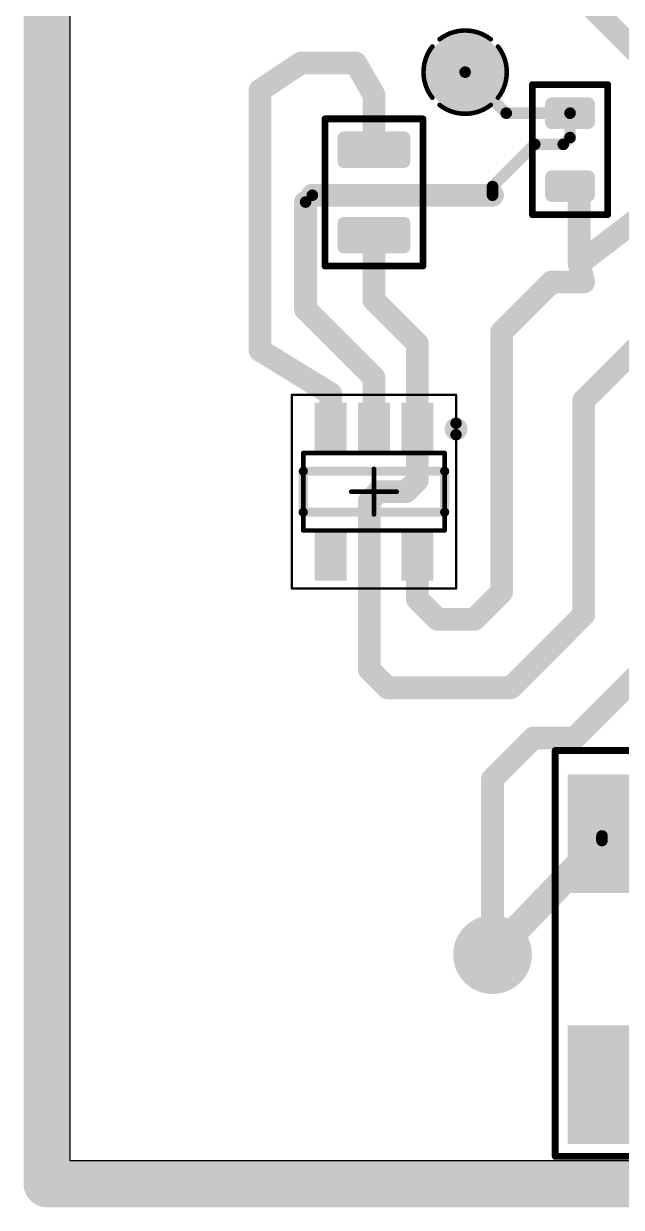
# Model space of a CAD drawing. Extents: x 87 to 200, y 48 to 111.
# Drawn here: x 87.19 to 100.3, y 47.89 to 73.85 of the extents above; entities that cross this region are included whole.
import ezdxf

# ---------------------------------------------------------------- set-up
doc = ezdxf.new("R2010")
doc.units = 0
doc.layers.get('0').update_dxf_attribs({"linetype": 'CONTINUOUS'})
for name, color, linetype in [('BOTTOMLAYER', 5, 'CONTINUOUS'), ('BOTTOMSOLDER', 6, 'CONTINUOUS'), ('INTERNALPLANE1', 76, 'CONTINUOUS'), ('INTERNALPLANE2', 16, 'CONTINUOUS'), ('MECHANICAL13', 56, 'CONTINUOUS'), ('MECHANICAL15', 56, 'CONTINUOUS'), ('MULTILAYER', 9, 'CONTINUOUS'), ('PADHOLELAYER', 156, 'CONTINUOUS'), ('TOPLAYER', 1, 'CONTINUOUS'), ('TOPOVERLAY', 2, 'CONTINUOUS'), ('TOPPASTE', 8, 'CONTINUOUS'), ('TOPSOLDER', 216, 'CONTINUOUS'), ('VIAHOLELAYER', 16, 'CONTINUOUS')]:
    doc.layers.add(name, color=color, linetype=linetype)

# ---------------------------------------------------------------- blocks, each defined once
blk = doc.blocks.new('FB_0603_8')
at = {"layer": 'TOPLAYER'}
h = blk.add_hatch(color=1, dxfattribs=at)
edge = h.paths.add_edge_path()
edge.add_arc((-0.995, 0.395), 0.105, 90, 180)
edge.add_line((-1.1, 0.395), (-1.1, -0.395))
edge.add_arc((-0.995, -0.395), 0.105, 180, 270)
edge.add_line((-0.995, -0.5), (-0.605, -0.5))
edge.add_arc((-0.605, -0.395), 0.105, 270, 360)
edge.add_line((-0.5, -0.395), (-0.5, 0.395))
edge.add_arc((-0.605, 0.395), 0.105, 0, 90)
edge.add_line((-0.605, 0.5), (-0.995, 0.5))
h = blk.add_hatch(color=1, dxfattribs=at)
edge = h.paths.add_edge_path()
edge.add_arc((0.605, 0.395), 0.105, 90, 180)
edge.add_line((0.5, 0.395), (0.5, -0.395))
edge.add_arc((0.605, -0.395), 0.105, 180, 270)
edge.add_line((0.605, -0.5), (0.995, -0.5))
edge.add_arc((0.995, -0.395), 0.105, 270, 360)
edge.add_line((1.1, -0.395), (1.1, 0.395))
edge.add_arc((0.995, 0.395), 0.105, 0, 90)
edge.add_line((0.995, 0.5), (0.605, 0.5))
at = {"layer": 'TOPPASTE'}
h = blk.add_hatch(color=8, dxfattribs=at)
edge = h.paths.add_edge_path()
edge.add_arc((-0.995, 0.395), 0.105, 90, 180)
edge.add_line((-1.1, 0.395), (-1.1, -0.395))
edge.add_arc((-0.995, -0.395), 0.105, 180, 270)
edge.add_line((-0.995, -0.5), (-0.605, -0.5))
edge.add_arc((-0.605, -0.395), 0.105, 270, 360)
edge.add_line((-0.5, -0.395), (-0.5, 0.395))
edge.add_arc((-0.605, 0.395), 0.105, 0, 90)
edge.add_line((-0.605, 0.5), (-0.995, 0.5))
h = blk.add_hatch(color=8, dxfattribs=at)
edge = h.paths.add_edge_path()
edge.add_arc((0.605, 0.395), 0.105, 90, 180)
edge.add_line((0.5, 0.395), (0.5, -0.395))
edge.add_arc((0.605, -0.395), 0.105, 180, 270)
edge.add_line((0.605, -0.5), (0.995, -0.5))
edge.add_arc((0.995, -0.395), 0.105, 270, 360)
edge.add_line((1.1, -0.395), (1.1, 0.395))
edge.add_arc((0.995, 0.395), 0.105, 0, 90)
edge.add_line((0.995, 0.5), (0.605, 0.5))
at = {"layer": 'TOPSOLDER'}
h = blk.add_hatch(color=216, dxfattribs=at)
edge = h.paths.add_edge_path()
edge.add_arc((-0.995, 0.395), 0.155, 90, 180)
edge.add_line((-1.15, 0.395), (-1.15, -0.395))
edge.add_arc((-0.995, -0.395), 0.155, 180, 270)
edge.add_line((-0.995, -0.55), (-0.605, -0.55))
edge.add_arc((-0.605, -0.395), 0.155, 270, 360)
edge.add_line((-0.45, -0.395), (-0.45, 0.395))
edge.add_arc((-0.605, 0.395), 0.155, 0, 90)
edge.add_line((-0.605, 0.55), (-0.995, 0.55))
h = blk.add_hatch(color=216, dxfattribs=at)
edge = h.paths.add_edge_path()
edge.add_arc((0.605, 0.395), 0.155, 90, 180)
edge.add_line((0.45, 0.395), (0.45, -0.395))
edge.add_arc((0.605, -0.395), 0.155, 180, 270)
edge.add_line((0.605, -0.55), (0.995, -0.55))
edge.add_arc((0.995, -0.395), 0.155, 270, 360)
edge.add_line((1.15, -0.395), (1.15, 0.395))
edge.add_arc((0.995, 0.395), 0.155, 0, 90)
edge.add_line((0.995, 0.55), (0.605, 0.55))
at = {"layer": 'TOPOVERLAY', "const_width": 0.15}
for points in [[(-1.425, -0.825), (-1.425, 0.825)], [(1.425, 0.825), (-1.425, 0.825)], [(1.425, -0.825), (1.425, 0.825)], [(1.425, -0.825), (-1.425, -0.825)]]:
    blk.add_lwpolyline(points, dxfattribs=at)
at = {"layer": 'TOPOVERLAY', "const_width": 0.075}
for points in [[(-1.463, 0.825, 1), (-1.388, 0.825, 1)], [(-1.463, 0.825, 1), (-1.388, 0.825, 1)], [(1.388, 0.825, 1), (1.463, 0.825, 1)], [(1.388, 0.825, 1), (1.463, 0.825, 1)], [(-1.463, -0.825, 1), (-1.388, -0.825, 1)], [(-1.463, -0.825, 1), (-1.388, -0.825, 1)], [(1.388, -0.825, 1), (1.463, -0.825, 1)], [(1.388, -0.825, 1), (1.463, -0.825, 1)]]:
    blk.add_lwpolyline(points, format="xyb", close=True, dxfattribs=at)
blk = doc.blocks.new('USB______B_14')
at = {"layer": 'BOTTOMLAYER'}
h = blk.add_hatch(color=5, dxfattribs=at)
edge = h.paths.add_edge_path()
edge.add_arc((-2.2, -5.9), 0.45, 0, 360)
h = blk.add_hatch(color=5, dxfattribs=at)
edge = h.paths.add_edge_path()
edge.add_arc((2.2, -5.9), 0.45, 0, 360)
at = {"layer": 'BOTTOMSOLDER'}
h = blk.add_hatch(color=6, dxfattribs=at)
edge = h.paths.add_edge_path()
edge.add_arc((-2.2, -5.9), 0.45, 0, 360)
h = blk.add_hatch(color=6, dxfattribs=at)
edge = h.paths.add_edge_path()
edge.add_arc((2.2, -5.9), 0.45, 0, 360)
at = {"layer": 'INTERNALPLANE1'}
h = blk.add_hatch(color=76, dxfattribs=at)
edge = h.paths.add_edge_path()
edge.add_arc((-2.2, -5.9), 0.958, 0, 360)
h = blk.add_hatch(color=76, dxfattribs=at)
edge = h.paths.add_edge_path()
edge.add_arc((2.2, -5.9), 0.958, 0, 360)
at = {"layer": 'INTERNALPLANE2'}
h = blk.add_hatch(color=16, dxfattribs=at)
edge = h.paths.add_edge_path()
edge.add_arc((-2.2, -5.9), 0.958, 0, 360)
h = blk.add_hatch(color=16, dxfattribs=at)
edge = h.paths.add_edge_path()
edge.add_arc((2.2, -5.9), 0.958, 0, 360)
at = {"layer": 'MULTILAYER'}
h = blk.add_hatch(color=9, dxfattribs=at)
edge = h.paths.add_edge_path()
edge.add_arc((-2.2, -5.9), 0.45, 0, 360)
h = blk.add_hatch(color=9, dxfattribs=at)
edge = h.paths.add_edge_path()
edge.add_arc((2.2, -5.9), 0.45, 0, 360)
at = {"layer": 'PADHOLELAYER'}
h = blk.add_hatch(color=156, dxfattribs=at)
edge = h.paths.add_edge_path()
edge.add_arc((-2.2, -5.9), 0.45, 0, 360)
h = blk.add_hatch(color=156, dxfattribs=at)
edge = h.paths.add_edge_path()
edge.add_arc((2.2, -5.9), 0.45, 0, 360)
at = {"layer": 'TOPLAYER'}
for points in [[(-6, -1.65), (-3, -1.65), (-3, -4.15), (-6, -4.15)], [(6, -4.15), (3, -4.15), (3, -1.65), (6, -1.65)], [(-1.35, -9.9), (-1.85, -9.9), (-1.85, -6.9), (-1.35, -6.9)], [(-0.55, -9.9), (-1.05, -9.9), (-1.05, -6.9), (-0.55, -6.9)], [(0.25, -9.9), (-0.25, -9.9), (-0.25, -6.9), (0.25, -6.9)], [(1.05, -9.9), (0.55, -9.9), (0.55, -6.9), (1.05, -6.9)], [(1.85, -9.9), (1.35, -9.9), (1.35, -6.9), (1.85, -6.9)], [(-6, -7.15), (-3, -7.15), (-3, -9.65), (-6, -9.65)], [(6, -9.65), (3, -9.65), (3, -7.15), (6, -7.15)]]:
    blk.add_hatch(color=1, dxfattribs=at).paths.add_polyline_path(points)
h = blk.add_hatch(color=1, dxfattribs=at)
edge = h.paths.add_edge_path()
edge.add_arc((-2.2, -5.9), 0.45, 0, 360)
h = blk.add_hatch(color=1, dxfattribs=at)
edge = h.paths.add_edge_path()
edge.add_arc((2.2, -5.9), 0.45, 0, 360)
at = {"layer": 'TOPPASTE'}
for points in [[(-5.85, -4.051), (-4.7, -4.051), (-4.7, -1.751), (-5.85, -1.751)], [(-4.299, -4.05), (-3.149, -4.05), (-3.149, -1.75), (-4.299, -1.75)], [(3.151, -4.05), (4.301, -4.05), (4.301, -1.75), (3.151, -1.75)], [(4.7, -4.051), (5.85, -4.051), (5.85, -1.751), (4.7, -1.751)], [(-1.35, -9.9), (-1.85, -9.9), (-1.85, -6.9), (-1.35, -6.9)], [(-0.55, -9.9), (-1.05, -9.9), (-1.05, -6.9), (-0.55, -6.9)], [(0.25, -9.9), (-0.25, -9.9), (-0.25, -6.9), (0.25, -6.9)], [(1.05, -9.9), (0.55, -9.9), (0.55, -6.9), (1.05, -6.9)], [(1.85, -9.9), (1.35, -9.9), (1.35, -6.9), (1.85, -6.9)], [(-5.851, -9.55), (-4.701, -9.55), (-4.701, -7.25), (-5.851, -7.25)], [(-4.3, -9.549), (-3.15, -9.549), (-3.15, -7.249), (-4.3, -7.249)], [(3.15, -9.549), (4.3, -9.549), (4.3, -7.249), (3.15, -7.249)], [(4.699, -9.55), (5.849, -9.55), (5.849, -7.25), (4.699, -7.25)]]:
    blk.add_hatch(color=8, dxfattribs=at).paths.add_polyline_path(points)
at = {"layer": 'TOPSOLDER'}
for points in [[(-6.05, -1.6), (-2.95, -1.6), (-2.95, -4.2), (-6.05, -4.2)], [(6.05, -4.2), (2.95, -4.2), (2.95, -1.6), (6.05, -1.6)], [(-1.3, -9.95), (-1.9, -9.95), (-1.9, -6.85), (-1.3, -6.85)], [(-0.5, -9.95), (-1.1, -9.95), (-1.1, -6.85), (-0.5, -6.85)], [(0.3, -9.95), (-0.3, -9.95), (-0.3, -6.85), (0.3, -6.85)], [(1.1, -9.95), (0.5, -9.95), (0.5, -6.85), (1.1, -6.85)], [(1.9, -9.95), (1.3, -9.95), (1.3, -6.85), (1.9, -6.85)], [(-6.05, -7.1), (-2.95, -7.1), (-2.95, -9.7), (-6.05, -9.7)], [(6.05, -9.7), (2.95, -9.7), (2.95, -7.1), (6.05, -7.1)]]:
    blk.add_hatch(color=216, dxfattribs=at).paths.add_polyline_path(points)
h = blk.add_hatch(color=216, dxfattribs=at)
edge = h.paths.add_edge_path()
edge.add_arc((-2.2, -5.9), 0.45, 0, 360)
h = blk.add_hatch(color=216, dxfattribs=at)
edge = h.paths.add_edge_path()
edge.add_arc((2.2, -5.9), 0.45, 0, 360)
at = {"layer": 'TOPOVERLAY', "const_width": 0.15}
for points in [[(-5.375, -1.325), (-6.325, -1.325)], [(-6.325, -1.325), (-6.325, -8.2)], [(6.325, -1.325), (-5.375, -1.325)], [(6.325, -1.325), (6.325, -10.225)], [(-6.325, -8.2), (-6.325, -8.55)], [(-6.325, -8.55), (-6.325, -10.225)], [(6.325, -10.225), (-6.325, -10.225)]]:
    blk.add_lwpolyline(points, dxfattribs=at)
at = {"layer": 'TOPOVERLAY', "const_width": 0.075}
for points in [[(-6.362, -1.325, 1), (-6.287, -1.325, 1)], [(-6.362, -1.325, 1), (-6.287, -1.325, 1)], [(-5.413, -1.325, 1), (-5.338, -1.325, 1)], [(-5.413, -1.325, 1), (-5.338, -1.325, 1)], [(6.287, -1.325, 1), (6.362, -1.325, 1)], [(6.287, -1.325, 1), (6.362, -1.325, 1)], [(-6.362, -8.2, 1), (-6.287, -8.2, 1)], [(-6.362, -8.2, 1), (-6.287, -8.2, 1)], [(-6.362, -8.55, 1), (-6.287, -8.55, 1)], [(-6.362, -8.55, 1), (-6.287, -8.55, 1)], [(-6.362, -10.225, 1), (-6.287, -10.225, 1)], [(-6.362, -10.225, 1), (-6.287, -10.225, 1)], [(6.287, -10.225, 1), (6.362, -10.225, 1)], [(6.287, -10.225, 1), (6.362, -10.225, 1)]]:
    blk.add_lwpolyline(points, format="xyb", close=True, dxfattribs=at)
blk = doc.blocks.new('2112_16')
at = {"layer": 'TOPLAYER'}
for points in [[(-1.9, 0.65), (-1.9, 1.25), (-0.85, 1.25), (-0.85, 0.65)], [(0.85, 0.65), (0.85, 1.25), (1.9, 1.25), (1.9, 0.65)], [(-1.9, -0.3), (-1.9, 0.3), (-0.85, 0.3), (-0.85, -0.3)], [(-1.9, -1.25), (-1.9, -0.65), (-0.85, -0.65), (-0.85, -1.25)], [(0.85, -1.25), (0.85, -0.65), (1.9, -0.65), (1.9, -1.25)]]:
    blk.add_hatch(color=1, dxfattribs=at).paths.add_polyline_path(points)
at = {"layer": 'TOPPASTE'}
for points in [[(-1.9, 0.65), (-1.9, 1.25), (-0.85, 1.25), (-0.85, 0.65)], [(0.85, 0.65), (0.85, 1.25), (1.9, 1.25), (1.9, 0.65)], [(-1.9, -0.3), (-1.9, 0.3), (-0.85, 0.3), (-0.85, -0.3)], [(-1.9, -1.25), (-1.9, -0.65), (-0.85, -0.65), (-0.85, -1.25)], [(0.85, -1.25), (0.85, -0.65), (1.9, -0.65), (1.9, -1.25)]]:
    blk.add_hatch(color=8, dxfattribs=at).paths.add_polyline_path(points)
at = {"layer": 'TOPSOLDER'}
for points in [[(-1.95, 0.6), (-1.95, 1.3), (-0.8, 1.3), (-0.8, 0.6)], [(0.8, 0.6), (0.8, 1.3), (1.95, 1.3), (1.95, 0.6)], [(-1.95, -0.35), (-1.95, 0.35), (-0.8, 0.35), (-0.8, -0.35)], [(-1.95, -1.3), (-1.95, -0.6), (-0.8, -0.6), (-0.8, -1.3)], [(0.8, -1.3), (0.8, -0.6), (1.95, -0.6), (1.95, -1.3)]]:
    blk.add_hatch(color=216, dxfattribs=at).paths.add_polyline_path(points)
at = {"layer": 'MECHANICAL13', "const_width": 0.1}
for points in [[(-0.85, -1.55), (-0.85, 1.55)], [(0.85, 1.55), (-0.85, 1.55)], [(0.85, -1.55), (0.85, 1.55)], [(0.85, -1.55), (-0.85, -1.55)]]:
    blk.add_lwpolyline(points, dxfattribs=at)
at = {"layer": 'MECHANICAL13', "const_width": 0.05}
for points in [[(-0.875, 1.55, 1), (-0.825, 1.55, 1)], [(-0.875, 1.55, 1), (-0.825, 1.55, 1)], [(0.825, 1.55, 1), (0.875, 1.55, 1)], [(0.825, 1.55, 1), (0.875, 1.55, 1)], [(-0.875, -1.55, 1), (-0.825, -1.55, 1)], [(-0.875, -1.55, 1), (-0.825, -1.55, 1)], [(0.825, -1.55, 1), (0.875, -1.55, 1)], [(0.825, -1.55, 1), (0.875, -1.55, 1)]]:
    blk.add_lwpolyline(points, format="xyb", close=True, dxfattribs=at)
at = {"layer": 'MECHANICAL15'}
for points, const_width in [([(-2.125, -1.8), (-2.125, 1.8)], 0.05), ([(2.125, 1.8), (-2.125, 1.8)], 0.05), ([(2.125, -1.8), (2.125, 1.8)], 0.05), ([(0, -0.5), (0, 0.5)], 0.1), ([(0.5, 0), (-0.5, 0)], 0.1), ([(2.125, -1.8), (-2.125, -1.8)], 0.05)]:
    blk.add_lwpolyline(points, dxfattribs=dict(at, const_width=const_width))
for points, const_width in [([(-2.138, 1.8, 1), (-2.113, 1.8, 1)], 0.025), ([(-2.138, 1.8, 1), (-2.113, 1.8, 1)], 0.025), ([(2.113, 1.8, 1), (2.137, 1.8, 1)], 0.025), ([(2.113, 1.8, 1), (2.137, 1.8, 1)], 0.025), ([(-0.025, 0.5, 1), (0.025, 0.5, 1)], 0.05), ([(-0.525, 0, 1), (-0.475, 0, 1)], 0.05), ([(0.475, 0, 1), (0.525, 0, 1)], 0.05), ([(-0.025, -0.5, 1), (0.025, -0.5, 1)], 0.05), ([(-2.138, -1.8, 1), (-2.113, -1.8, 1)], 0.025), ([(-2.138, -1.8, 1), (-2.113, -1.8, 1)], 0.025), ([(2.113, -1.8, 1), (2.137, -1.8, 1)], 0.025), ([(2.113, -1.8, 1), (2.137, -1.8, 1)], 0.025)]:
    blk.add_lwpolyline(points, format="xyb", close=True, dxfattribs=dict(at, const_width=const_width))
at = {"layer": 'TOPOVERLAY'}
for points, const_width in [([(-1.25, 1.8, 1), (-1.5, 1.8, 1)], 0.25), ([(-1.563, 1.8, 1), (-1.438, 1.8, 1)], 0.125), ([(-1.312, 1.8, 1), (-1.188, 1.8, 1)], 0.125), ([(-0.5, 1.55, 1), (-0.4, 1.55, 1)], 0.1), ([(-0.5, 1.55, 1), (-0.4, 1.55, 1)], 0.1), ([(0.4, 1.55, 1), (0.5, 1.55, 1)], 0.1), ([(0.4, 1.55, 1), (0.5, 1.55, 1)], 0.1), ([(-0.5, -1.55, 1), (-0.4, -1.55, 1)], 0.1), ([(-0.5, -1.55, 1), (-0.4, -1.55, 1)], 0.1), ([(0.4, -1.55, 1), (0.5, -1.55, 1)], 0.1), ([(0.4, -1.55, 1), (0.5, -1.55, 1)], 0.1)]:
    blk.add_lwpolyline(points, format="xyb", close=True, dxfattribs=dict(at, const_width=const_width))
at = {"layer": 'TOPOVERLAY', "const_width": 0.2}
for points in [[(0.45, 1.55), (-0.45, 1.55)], [(-0.45, -1.55), (-0.45, 1.55)], [(0.45, -1.55), (0.45, 1.55)], [(0.45, -1.55), (-0.45, -1.55)]]:
    blk.add_lwpolyline(points, dxfattribs=at)
blk = doc.blocks.new('RES_0805_18')
at = {"layer": 'TOPLAYER'}
h = blk.add_hatch(color=1, dxfattribs=at)
edge = h.paths.add_edge_path()
edge.add_arc((-1.187, 0.662), 0.0875, 90, 180)
edge.add_line((-1.275, 0.662), (-1.275, -0.662))
edge.add_arc((-1.187, -0.662), 0.0875, 180, 270)
edge.add_line((-1.187, -0.75), (-0.662, -0.75))
edge.add_arc((-0.662, -0.662), 0.0875, 270, 360)
edge.add_line((-0.575, -0.662), (-0.575, 0.662))
edge.add_arc((-0.662, 0.662), 0.0875, 0, 90)
edge.add_line((-0.662, 0.75), (-1.187, 0.75))
h = blk.add_hatch(color=1, dxfattribs=at)
edge = h.paths.add_edge_path()
edge.add_arc((0.688, 0.662), 0.0875, 90, 180)
edge.add_line((0.6, 0.662), (0.6, -0.662))
edge.add_arc((0.688, -0.662), 0.0875, 180, 270)
edge.add_line((0.688, -0.75), (1.213, -0.75))
edge.add_arc((1.213, -0.662), 0.0875, 270, 360)
edge.add_line((1.3, -0.662), (1.3, 0.662))
edge.add_arc((1.213, 0.662), 0.0875, 0, 90)
edge.add_line((1.213, 0.75), (0.688, 0.75))
at = {"layer": 'TOPPASTE'}
h = blk.add_hatch(color=8, dxfattribs=at)
edge = h.paths.add_edge_path()
edge.add_arc((-1.187, 0.662), 0.0875, 90, 180)
edge.add_line((-1.275, 0.662), (-1.275, -0.662))
edge.add_arc((-1.187, -0.662), 0.0875, 180, 270)
edge.add_line((-1.187, -0.75), (-0.662, -0.75))
edge.add_arc((-0.662, -0.662), 0.0875, 270, 360)
edge.add_line((-0.575, -0.662), (-0.575, 0.662))
edge.add_arc((-0.662, 0.662), 0.0875, 0, 90)
edge.add_line((-0.662, 0.75), (-1.187, 0.75))
h = blk.add_hatch(color=8, dxfattribs=at)
edge = h.paths.add_edge_path()
edge.add_arc((0.688, 0.662), 0.0875, 90, 180)
edge.add_line((0.6, 0.662), (0.6, -0.662))
edge.add_arc((0.688, -0.662), 0.0875, 180, 270)
edge.add_line((0.688, -0.75), (1.213, -0.75))
edge.add_arc((1.213, -0.662), 0.0875, 270, 360)
edge.add_line((1.3, -0.662), (1.3, 0.662))
edge.add_arc((1.213, 0.662), 0.0875, 0, 90)
edge.add_line((1.213, 0.75), (0.688, 0.75))
at = {"layer": 'TOPSOLDER'}
h = blk.add_hatch(color=216, dxfattribs=at)
edge = h.paths.add_edge_path()
edge.add_arc((-1.187, 0.662), 0.138, 90, 180)
edge.add_line((-1.325, 0.662), (-1.325, -0.662))
edge.add_arc((-1.187, -0.662), 0.138, 180, 270)
edge.add_line((-1.187, -0.8), (-0.662, -0.8))
edge.add_arc((-0.662, -0.662), 0.138, 270, 360)
edge.add_line((-0.525, -0.662), (-0.525, 0.662))
edge.add_arc((-0.662, 0.662), 0.138, 0, 90)
edge.add_line((-0.662, 0.8), (-1.187, 0.8))
h = blk.add_hatch(color=216, dxfattribs=at)
edge = h.paths.add_edge_path()
edge.add_arc((0.688, 0.662), 0.138, 90, 180)
edge.add_line((0.55, 0.662), (0.55, -0.662))
edge.add_arc((0.688, -0.662), 0.138, 180, 270)
edge.add_line((0.688, -0.8), (1.213, -0.8))
edge.add_arc((1.213, -0.662), 0.138, 270, 360)
edge.add_line((1.35, -0.662), (1.35, 0.662))
edge.add_arc((1.213, 0.662), 0.138, 0, 90)
edge.add_line((1.213, 0.8), (0.688, 0.8))
at = {"layer": 'TOPOVERLAY', "const_width": 0.15}
for points in [[(-1.6, -1.075), (-1.6, 1.075)], [(1.625, 1.075), (-1.6, 1.075)], [(1.625, -1.075), (1.625, 1.075)], [(1.625, -1.075), (-1.6, -1.075)]]:
    blk.add_lwpolyline(points, dxfattribs=at)
at = {"layer": 'TOPOVERLAY', "const_width": 0.075}
for points in [[(-1.637, 1.075, 1), (-1.562, 1.075, 1)], [(-1.637, 1.075, 1), (-1.562, 1.075, 1)], [(1.587, 1.075, 1), (1.663, 1.075, 1)], [(1.587, 1.075, 1), (1.663, 1.075, 1)], [(-1.637, -1.075, 1), (-1.562, -1.075, 1)], [(-1.637, -1.075, 1), (-1.562, -1.075, 1)], [(1.587, -1.075, 1), (1.663, -1.075, 1)], [(1.587, -1.075, 1), (1.663, -1.075, 1)]]:
    blk.add_lwpolyline(points, format="xyb", close=True, dxfattribs=at)

msp = doc.modelspace()

# ---------------------------------------------------------------- hatches: boundary and pattern name
at = {"layer": 'BOTTOMLAYER'}
h = msp.add_hatch(color=5, dxfattribs=at)
edge = h.paths.add_edge_path()
edge.add_arc((96.874, 72.784), 0.635, 0, 360)
h = msp.add_hatch(color=5, dxfattribs=at)
edge = h.paths.add_edge_path()
edge.add_arc((97.474, 53.434), 0.635, 0, 360)
at = {"layer": 'BOTTOMSOLDER'}
h = msp.add_hatch(color=6, dxfattribs=at)
edge = h.paths.add_edge_path()
edge.add_arc((96.874, 72.784), 0.406, 0, 360)
h = msp.add_hatch(color=6, dxfattribs=at)
edge = h.paths.add_edge_path()
edge.add_arc((97.474, 53.434), 0.406, 0, 360)
at = {"layer": 'INTERNALPLANE1'}
h = msp.add_hatch(color=76, dxfattribs=at)
edge = h.paths.add_edge_path()
edge.add_arc((96.874, 72.784), 0.864, 0, 360)
h = msp.add_hatch(color=76, dxfattribs=at)
edge = h.paths.add_edge_path()
edge.add_arc((97.474, 53.434), 0.864, 0, 360)
at = {"layer": 'INTERNALPLANE2'}
h = msp.add_hatch(color=16, dxfattribs=at)
edge = h.paths.add_edge_path()
edge.add_arc((97.474, 53.434), 0.864, 0, 360)
at = {"layer": 'TOPLAYER'}
h = msp.add_hatch(color=1, dxfattribs=at)
edge = h.paths.add_edge_path()
edge.add_arc((96.874, 72.784), 0.635, 0, 360)
h = msp.add_hatch(color=1, dxfattribs=at)
edge = h.paths.add_edge_path()
edge.add_arc((97.474, 53.434), 0.635, 0, 360)
at = {"layer": 'TOPSOLDER'}
h = msp.add_hatch(color=216, dxfattribs=at)
edge = h.paths.add_edge_path()
edge.add_arc((96.874, 72.784), 0.406, 0, 360)
h = msp.add_hatch(color=216, dxfattribs=at)
edge = h.paths.add_edge_path()
edge.add_arc((97.474, 53.434), 0.406, 0, 360)
at = {"layer": 'VIAHOLELAYER'}
h = msp.add_hatch(color=16, dxfattribs=at)
edge = h.paths.add_edge_path()
edge.add_arc((96.874, 72.784), 0.356, 0, 360)
h = msp.add_hatch(color=16, dxfattribs=at)
edge = h.paths.add_edge_path()
edge.add_arc((97.474, 53.434), 0.356, 0, 360)

# ---------------------------------------------------------------- linework, layer by layer
at = {"layer": 'BOTTOMLAYER'}
for points, const_width in [([(99.874, 56.035), (109.923, 56.035)], 0.6), ([(97.474, 53.434), (99.874, 55.935)], 0.6), ([(99.874, 55.935), (99.874, 56.035)], 0.254)]:
    msp.add_lwpolyline(points, dxfattribs=dict(at, const_width=const_width))
for points, const_width in [([(99.724, 56.035, 1), (100.024, 56.035, 1)], 0.3), ([(99.724, 55.935, 1), (100.024, 55.935, 1)], 0.3), ([(99.811, 56.035, 1), (99.938, 56.035, 1)], 0.127), ([(99.811, 55.935, 1), (99.938, 55.935, 1)], 0.127), ([(97.324, 53.434, 1), (97.624, 53.434, 1)], 0.3)]:
    msp.add_lwpolyline(points, format="xyb", close=True, dxfattribs=dict(at, const_width=const_width))
at = {"layer": 'INTERNALPLANE1'}
for p, q in [((88.21, 48.91), (88.21, 110.39)), ((198.69, 48.91), (88.21, 48.91))]:
    msp.add_line(p, q, dxfattribs=at)
at = {"layer": 'INTERNALPLANE1', "const_width": 1.016}
for points in [[(87.7, 48.4), (87.7, 110.9)], [(87.7, 48.4), (199.2, 48.4)]]:
    msp.add_lwpolyline(points, dxfattribs=at)
at = {"layer": 'INTERNALPLANE1', "const_width": 0.508}
msp.add_lwpolyline([(87.446, 48.4, 1), (87.954, 48.4, 1)], format="xyb", close=True, dxfattribs=at)
msp.add_lwpolyline([(87.446, 48.4, 1), (87.954, 48.4, 1)], format="xyb", close=True, dxfattribs=at)
at = {"layer": 'INTERNALPLANE2'}
for p, q in [((88.21, 48.91), (88.21, 110.39)), ((198.69, 48.91), (88.21, 48.91))]:
    msp.add_line(p, q, dxfattribs=at)
at = {"layer": 'INTERNALPLANE2', "const_width": 1.016}
for points in [[(87.7, 48.4), (87.7, 110.9)], [(87.7, 48.4), (199.2, 48.4)]]:
    msp.add_lwpolyline(points, dxfattribs=at)
at = {"layer": 'INTERNALPLANE2', "const_width": 0.1}
for points in [[(96.312, 73.504, -0.344328), (97.436, 73.504)], [(96.154, 72.222, -0.344328), (96.154, 73.346)], [(97.594, 73.346, -0.344328), (97.594, 72.222)], [(97.436, 72.064, -0.344328), (96.312, 72.064)]]:
    msp.add_lwpolyline(points, format="xyb", dxfattribs=at)
at = {"layer": 'INTERNALPLANE2'}
for points, const_width in [([(96.287, 73.504, 1), (96.337, 73.504, 1)], 0.05), ([(97.411, 73.504, 1), (97.461, 73.504, 1)], 0.05), ([(96.129, 73.346, 1), (96.179, 73.346, 1)], 0.05), ([(97.569, 73.346, 1), (97.619, 73.346, 1)], 0.05), ([(96.129, 72.222, 1), (96.179, 72.222, 1)], 0.05), ([(97.569, 72.222, 1), (97.619, 72.222, 1)], 0.05), ([(96.287, 72.064, 1), (96.337, 72.064, 1)], 0.05), ([(97.411, 72.064, 1), (97.461, 72.064, 1)], 0.05), ([(87.446, 48.4, 1), (87.954, 48.4, 1)], 0.508), ([(87.446, 48.4, 1), (87.954, 48.4, 1)], 0.508)]:
    msp.add_lwpolyline(points, format="xyb", close=True, dxfattribs=dict(at, const_width=const_width))
at = {"layer": 'TOPLAYER'}
for points, const_width in [([(98.774, 75.084), (101.474, 72.384)], 0.5), ([(92.374, 72.384), (93.274, 72.984)], 0.5), ([(93.274, 72.984), (94.474, 72.984)], 0.5), ([(94.474, 72.984), (94.874, 72.284)], 0.5), ([(96.874, 72.784), (97.774, 71.884)], 0.254), ([(92.374, 66.684), (92.374, 72.384)], 0.5), ([(94.874, 71.084), (94.874, 72.284)], 0.5), ([(97.774, 71.884), (99.174, 71.884)], 0.254), ([(99.174, 71.349), (99.174, 71.884)], 0.254), ([(99.025, 71.2), (99.174, 71.349)], 0.254), ([(97.474, 70.274), (98.4, 71.2)], 0.254), ([(98.4, 71.2), (99.025, 71.2)], 0.254), ([(97.474, 70.084), (97.474, 70.274)], 0.254), ([(99.374, 68.584), (99.374, 70.284)], 0.5), ([(99.374, 68.584), (101.489, 70.199)], 0.5), ([(93.374, 67.584), (93.374, 69.935)], 0.5), ([(93.374, 69.935), (93.523, 70.084)], 0.254), ([(93.523, 70.084), (97.474, 70.084)], 0.5), ([(94.874, 67.784), (94.874, 69.209)], 0.5), ([(99.374, 68.584), (99.474, 68.184)], 0.5), ([(99.474, 65.584), (102.574, 68.684)], 0.5), ([(97.674, 67.084), (98.774, 68.184)], 0.5), ([(98.774, 68.184), (99.474, 68.184)], 0.5), ([(94.874, 67.784), (95.824, 66.834)], 0.5), ([(93.374, 67.584), (94.874, 66.084)], 0.5), ([(97.674, 61.384), (97.674, 67.084)], 0.5), ([(95.824, 64.959), (95.824, 66.834)], 0.5), ([(92.374, 66.684), (93.924, 65.734)], 0.5), ([(94.874, 64.959), (94.874, 66.084)], 0.5), ([(93.924, 64.959), (93.924, 65.734)], 0.5), ([(99.474, 60.884), (99.474, 65.584)], 0.5), ([(95.824, 63.834), (95.824, 64.959)], 0.5), ([(95.574, 63.584), (95.824, 63.834)], 0.5), ([(94.774, 63.384), (94.974, 63.584)], 0.5), ([(94.774, 59.684), (94.774, 63.384)], 0.5), ([(94.974, 63.584), (95.574, 63.584)], 0.5), ([(95.824, 61.234), (95.824, 62.209)], 0.5), ([(97.074, 60.784), (97.674, 61.384)], 0.5), ([(95.824, 61.234), (96.274, 60.784)], 0.5), ([(96.274, 60.784), (97.074, 60.784)], 0.5), ([(97.874, 59.284), (99.474, 60.884)], 0.5), ([(94.774, 59.684), (95.174, 59.284)], 0.5), ([(99.274, 58.184), (100.674, 59.584)], 0.5), ([(95.174, 59.284), (97.874, 59.284)], 0.5), ([(97.474, 57.284), (98.374, 58.184)], 0.5), ([(98.374, 58.184), (99.274, 58.184)], 0.5), ([(97.474, 53.434), (97.474, 57.284)], 0.5)]:
    msp.add_lwpolyline(points, dxfattribs=dict(at, const_width=const_width))
for points, const_width in [([(93.149, 72.984, 1), (93.399, 72.984, 1)], 0.25), ([(93.149, 72.984, 1), (93.399, 72.984, 1)], 0.25), ([(94.349, 72.984, 1), (94.599, 72.984, 1)], 0.25), ([(94.349, 72.984, 1), (94.599, 72.984, 1)], 0.25), ([(96.81, 72.784, 1), (96.937, 72.784, 1)], 0.127), ([(92.249, 72.384, 1), (92.499, 72.384, 1)], 0.25), ([(92.249, 72.384, 1), (92.499, 72.384, 1)], 0.25), ([(94.749, 72.284, 1), (94.999, 72.284, 1)], 0.25), ([(94.749, 72.284, 1), (94.999, 72.284, 1)], 0.25), ([(97.711, 71.884, 1), (97.838, 71.884, 1)], 0.127), ([(97.711, 71.884, 1), (97.838, 71.884, 1)], 0.127), ([(99.111, 71.884, 1), (99.238, 71.884, 1)], 0.127), ([(99.111, 71.884, 1), (99.238, 71.884, 1)], 0.127), ([(99.111, 71.349, 1), (99.238, 71.349, 1)], 0.127), ([(99.111, 71.349, 1), (99.238, 71.349, 1)], 0.127), ([(94.749, 71.084, 1), (94.999, 71.084, 1)], 0.25), ([(98.337, 71.2, 1), (98.464, 71.2, 1)], 0.127), ([(98.337, 71.2, 1), (98.464, 71.2, 1)], 0.127), ([(98.962, 71.2, 1), (99.089, 71.2, 1)], 0.127), ([(98.962, 71.2, 1), (99.089, 71.2, 1)], 0.127), ([(97.411, 70.274, 1), (97.538, 70.274, 1)], 0.127), ([(97.411, 70.274, 1), (97.538, 70.274, 1)], 0.127), ([(99.249, 70.284, 1), (99.499, 70.284, 1)], 0.25), ([(93.249, 69.935, 1), (93.499, 69.935, 1)], 0.25), ([(93.398, 70.084, 1), (93.648, 70.084, 1)], 0.25), ([(93.459, 70.084, 1), (93.586, 70.084, 1)], 0.127), ([(97.349, 70.084, 1), (97.599, 70.084, 1)], 0.25), ([(97.411, 70.084, 1), (97.538, 70.084, 1)], 0.127), ([(93.311, 69.935, 1), (93.438, 69.935, 1)], 0.127), ([(94.749, 69.209, 1), (94.999, 69.209, 1)], 0.25), ([(99.249, 68.584, 1), (99.499, 68.584, 1)], 0.25), ([(99.249, 68.584, 1), (99.499, 68.584, 1)], 0.25), ([(99.249, 68.584, 1), (99.499, 68.584, 1)], 0.25), ([(98.649, 68.184, 1), (98.899, 68.184, 1)], 0.25), ([(98.649, 68.184, 1), (98.899, 68.184, 1)], 0.25), ([(99.349, 68.184, 1), (99.599, 68.184, 1)], 0.25), ([(99.349, 68.184, 1), (99.599, 68.184, 1)], 0.25), ([(94.749, 67.784, 1), (94.999, 67.784, 1)], 0.25), ([(94.749, 67.784, 1), (94.999, 67.784, 1)], 0.25), ([(93.249, 67.584, 1), (93.499, 67.584, 1)], 0.25), ([(93.249, 67.584, 1), (93.499, 67.584, 1)], 0.25), ([(97.549, 67.084, 1), (97.799, 67.084, 1)], 0.25), ([(97.549, 67.084, 1), (97.799, 67.084, 1)], 0.25), ([(95.699, 66.834, 1), (95.949, 66.834, 1)], 0.25), ([(95.699, 66.834, 1), (95.949, 66.834, 1)], 0.25), ([(92.249, 66.684, 1), (92.499, 66.684, 1)], 0.25), ([(92.249, 66.684, 1), (92.499, 66.684, 1)], 0.25), ([(94.749, 66.084, 1), (94.999, 66.084, 1)], 0.25), ([(94.749, 66.084, 1), (94.999, 66.084, 1)], 0.25), ([(93.799, 65.734, 1), (94.049, 65.734, 1)], 0.25), ([(93.799, 65.734, 1), (94.049, 65.734, 1)], 0.25), ([(99.349, 65.584, 1), (99.599, 65.584, 1)], 0.25), ([(99.349, 65.584, 1), (99.599, 65.584, 1)], 0.25), ([(93.799, 64.959, 1), (94.049, 64.959, 1)], 0.25), ([(94.749, 64.959, 1), (94.999, 64.959, 1)], 0.25), ([(95.699, 64.959, 1), (95.949, 64.959, 1)], 0.25), ([(95.699, 64.959, 1), (95.949, 64.959, 1)], 0.25), ([(95.699, 63.834, 1), (95.949, 63.834, 1)], 0.25), ([(95.699, 63.834, 1), (95.949, 63.834, 1)], 0.25), ([(94.649, 63.384, 1), (94.899, 63.384, 1)], 0.25), ([(94.649, 63.384, 1), (94.899, 63.384, 1)], 0.25), ([(94.849, 63.584, 1), (95.099, 63.584, 1)], 0.25), ([(94.849, 63.584, 1), (95.099, 63.584, 1)], 0.25), ([(95.449, 63.584, 1), (95.699, 63.584, 1)], 0.25), ([(95.449, 63.584, 1), (95.699, 63.584, 1)], 0.25), ([(95.699, 62.209, 1), (95.949, 62.209, 1)], 0.25), ([(97.549, 61.384, 1), (97.799, 61.384, 1)], 0.25), ([(97.549, 61.384, 1), (97.799, 61.384, 1)], 0.25), ([(95.699, 61.234, 1), (95.949, 61.234, 1)], 0.25), ([(95.699, 61.234, 1), (95.949, 61.234, 1)], 0.25), ([(96.149, 60.784, 1), (96.399, 60.784, 1)], 0.25), ([(96.149, 60.784, 1), (96.399, 60.784, 1)], 0.25), ([(96.949, 60.784, 1), (97.199, 60.784, 1)], 0.25), ([(96.949, 60.784, 1), (97.199, 60.784, 1)], 0.25), ([(99.349, 60.884, 1), (99.599, 60.884, 1)], 0.25), ([(99.349, 60.884, 1), (99.599, 60.884, 1)], 0.25), ([(94.649, 59.684, 1), (94.899, 59.684, 1)], 0.25), ([(94.649, 59.684, 1), (94.899, 59.684, 1)], 0.25), ([(95.049, 59.284, 1), (95.299, 59.284, 1)], 0.25), ([(95.049, 59.284, 1), (95.299, 59.284, 1)], 0.25), ([(97.749, 59.284, 1), (97.999, 59.284, 1)], 0.25), ([(97.749, 59.284, 1), (97.999, 59.284, 1)], 0.25), ([(98.249, 58.184, 1), (98.499, 58.184, 1)], 0.25), ([(98.249, 58.184, 1), (98.499, 58.184, 1)], 0.25), ([(99.149, 58.184, 1), (99.399, 58.184, 1)], 0.25), ([(99.149, 58.184, 1), (99.399, 58.184, 1)], 0.25), ([(97.349, 57.284, 1), (97.599, 57.284, 1)], 0.25), ([(97.349, 57.284, 1), (97.599, 57.284, 1)], 0.25), ([(97.349, 53.434, 1), (97.599, 53.434, 1)], 0.25)]:
    msp.add_lwpolyline(points, format="xyb", close=True, dxfattribs=dict(at, const_width=const_width))

# ---------------------------------------------------------------- block references
for name, p, rotation in [('FB_0603_8', (99.174, 71.084), 270), ('RES_0805_18', (94.874, 70.159), 270), ('2112_16', (94.874, 63.584), 270), ('USB______B_14', (105.174, 47.684), 180)]:
    msp.add_blockref(name, p, dxfattribs=dict(rotation=rotation))

doc.saveas('drawing.dxf')
